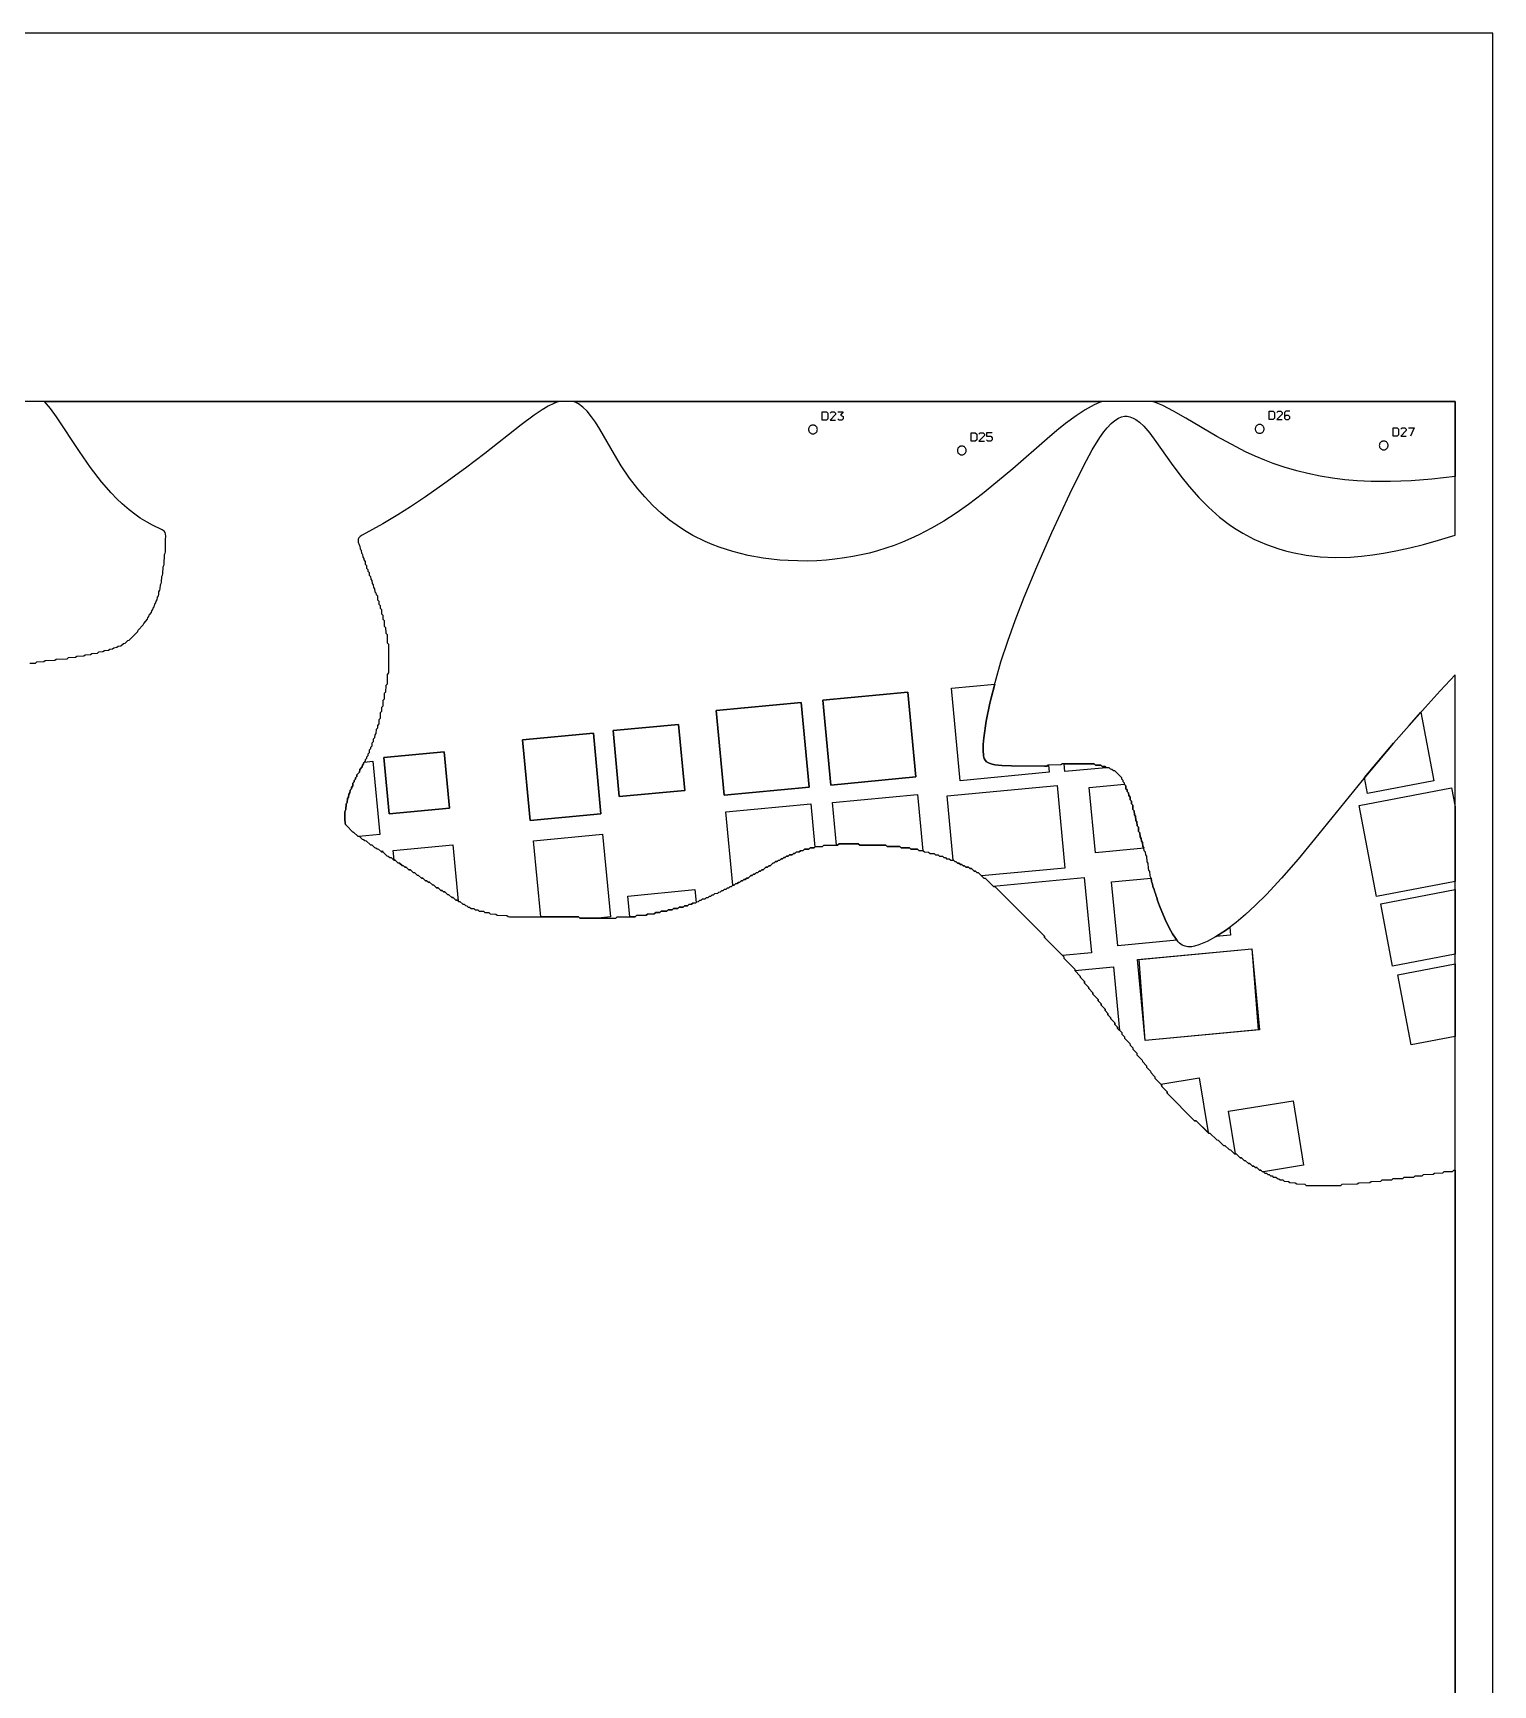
# Model space of a CAD drawing. Header units: millimetres. Extents: x 0 to 1219, y 0 to 1240.
# Drawn here: x 690 to 1219, y 620 to 1219 of the extents above; entities that cross this region are included whole.
import ezdxf

# ---------------------------------------------------------------- set-up
doc = ezdxf.new("R2010")
doc.units = ezdxf.units.MM
for name, color, linetype in [('CUT_DOWEL_3.2', 2, 'Continuous'), ('CUT_OUTER', 1, 'Continuous'), ('CUT_SOCKET_BLDG', 4, 'Continuous'), ('ENGRAVE_BLDG_BOX', 5, 'Continuous'), ('ENGRAVE_BLDG_FOOTPRINT', 8, 'Continuous'), ('ENGRAVE_NEXT', 3, 'Continuous'), ('ENGRAVE_TEXT', 2, 'Continuous'), ('SHEET_EDGE', 7, 'Continuous')]:
    doc.layers.add(name, color=color, linetype=linetype)

msp = doc.modelspace()

# ---------------------------------------------------------------- linework, layer by layer
at = {"layer": 'CUT_DOWEL_3.2'}
for points in [[(974.13, 1075.36), (974.12, 1075.57), (974.08, 1075.78), (974.01, 1075.97), (973.92, 1076.16), (973.8, 1076.34), (973.67, 1076.49), (973.51, 1076.63), (973.33, 1076.75), (973.15, 1076.84), (972.95, 1076.91), (972.74, 1076.95), (972.53, 1076.96), (972.33, 1076.95), (972.12, 1076.91), (971.92, 1076.84), (971.73, 1076.75), (971.56, 1076.63), (971.4, 1076.49), (971.27, 1076.34), (971.15, 1076.16), (971.06, 1075.97), (970.99, 1075.78), (970.95, 1075.57), (970.93, 1075.36), (970.95, 1075.15), (970.99, 1074.95), (971.06, 1074.75), (971.15, 1074.56), (971.27, 1074.39), (971.4, 1074.23), (971.56, 1074.09), (971.73, 1073.98), (971.92, 1073.88), (972.12, 1073.82), (972.33, 1073.78), (972.53, 1073.76), (972.74, 1073.78), (972.95, 1073.82), (973.15, 1073.88), (973.33, 1073.98), (973.51, 1074.09), (973.67, 1074.23), (973.8, 1074.39), (973.92, 1074.56), (974.01, 1074.75), (974.08, 1074.95), (974.12, 1075.15), (974.13, 1075.36)], [(1136.17, 1075.56), (1136.16, 1075.77), (1136.12, 1075.98), (1136.05, 1076.18), (1135.96, 1076.36), (1135.84, 1076.54), (1135.71, 1076.69), (1135.55, 1076.83), (1135.37, 1076.95), (1135.19, 1077.04), (1134.99, 1077.11), (1134.78, 1077.15), (1134.57, 1077.16), (1134.37, 1077.15), (1134.16, 1077.11), (1133.96, 1077.04), (1133.77, 1076.95), (1133.6, 1076.83), (1133.44, 1076.69), (1133.3, 1076.54), (1133.19, 1076.36), (1133.1, 1076.18), (1133.03, 1075.98), (1132.99, 1075.77), (1132.97, 1075.56), (1132.99, 1075.35), (1133.03, 1075.15), (1133.1, 1074.95), (1133.19, 1074.76), (1133.3, 1074.59), (1133.44, 1074.43), (1133.6, 1074.29), (1133.77, 1074.18), (1133.96, 1074.08), (1134.16, 1074.02), (1134.37, 1073.98), (1134.57, 1073.96), (1134.78, 1073.98), (1134.99, 1074.02), (1135.19, 1074.08), (1135.37, 1074.18), (1135.55, 1074.29), (1135.71, 1074.43), (1135.84, 1074.59), (1135.96, 1074.76), (1136.05, 1074.95), (1136.12, 1075.15), (1136.16, 1075.35), (1136.17, 1075.56)], [(1028.13, 1067.73), (1028.12, 1067.94), (1028.08, 1068.15), (1028.01, 1068.34), (1027.92, 1068.53), (1027.8, 1068.71), (1027.67, 1068.86), (1027.51, 1069), (1027.33, 1069.12), (1027.15, 1069.21), (1026.95, 1069.28), (1026.74, 1069.32), (1026.53, 1069.33), (1026.33, 1069.32), (1026.12, 1069.28), (1025.92, 1069.21), (1025.73, 1069.12), (1025.56, 1069), (1025.4, 1068.86), (1025.27, 1068.71), (1025.15, 1068.53), (1025.06, 1068.34), (1024.99, 1068.15), (1024.95, 1067.94), (1024.93, 1067.73), (1024.95, 1067.52), (1024.99, 1067.32), (1025.06, 1067.12), (1025.15, 1066.93), (1025.27, 1066.76), (1025.4, 1066.6), (1025.56, 1066.46), (1025.73, 1066.35), (1025.92, 1066.25), (1026.12, 1066.19), (1026.33, 1066.15), (1026.53, 1066.13), (1026.74, 1066.15), (1026.95, 1066.19), (1027.15, 1066.25), (1027.33, 1066.35), (1027.51, 1066.46), (1027.67, 1066.6), (1027.8, 1066.76), (1027.92, 1066.93), (1028.01, 1067.12), (1028.08, 1067.32), (1028.12, 1067.52), (1028.13, 1067.73)], [(1181.17, 1069.56), (1181.16, 1069.77), (1181.12, 1069.98), (1181.05, 1070.18), (1180.96, 1070.36), (1180.84, 1070.54), (1180.71, 1070.69), (1180.55, 1070.83), (1180.37, 1070.95), (1180.19, 1071.04), (1179.99, 1071.11), (1179.78, 1071.15), (1179.57, 1071.16), (1179.37, 1071.15), (1179.16, 1071.11), (1178.96, 1071.04), (1178.77, 1070.95), (1178.6, 1070.83), (1178.44, 1070.69), (1178.3, 1070.54), (1178.19, 1070.36), (1178.1, 1070.18), (1178.03, 1069.98), (1177.99, 1069.77), (1177.97, 1069.56), (1177.99, 1069.35), (1178.03, 1069.15), (1178.1, 1068.95), (1178.19, 1068.76), (1178.3, 1068.59), (1178.44, 1068.43), (1178.6, 1068.29), (1178.77, 1068.18), (1178.96, 1068.08), (1179.16, 1068.02), (1179.37, 1067.98), (1179.57, 1067.96), (1179.78, 1067.98), (1179.99, 1068.02), (1180.19, 1068.08), (1180.37, 1068.18), (1180.55, 1068.29), (1180.71, 1068.43), (1180.84, 1068.59), (1180.96, 1068.76), (1181.05, 1068.95), (1181.12, 1069.15), (1181.16, 1069.35), (1181.17, 1069.56)]]:
    msp.add_lwpolyline(points, close=True, dxfattribs=at)
at = {"layer": 'CUT_OUTER'}
msp.add_lwpolyline([(1205.5, 6), (1205.5, 986.34), (1200.03, 980.5), (1194.56, 974.5), (1188.78, 968), (1183.13, 961.5), (1171.78, 948), (1154.5, 926.69), (1148.5, 919.43), (1142.5, 912.5), (1137, 906.59), (1133, 902.63), (1129.5, 899.42), (1126, 896.49), (1122.5, 893.85), (1118.5, 891.22), (1115.5, 889.58), (1112.5, 888.31), (1111, 887.88), (1110, 887.69), (1108.5, 887.64), (1107.5, 887.83), (1106.5, 888.25), (1105.5, 888.99), (1105, 889.48), (1104, 890.73), (1103, 892.3), (1101.73, 894.5), (1100.28, 897.5), (1098.2, 902.5), (1097.5, 904.5), (1097.32, 905.5), (1097.07, 906), (1096.81, 907), (1096.55, 907.5), (1096.29, 908.5), (1095.87, 909.5), (1095.75, 910.5), (1095.48, 911), (1095.33, 911.5), (1095.22, 912.5), (1094.93, 913), (1094.8, 913.5), (1094.69, 915), (1094.37, 915.5), (1094.26, 916), (1094.15, 918), (1093.79, 918.5), (1093.62, 920.5), (1093.24, 921), (1093.13, 922), (1092.73, 922.5), (1092.62, 923.5), (1092.23, 924), (1092.1, 925.5), (1091.7, 926), (1091.6, 927), (1091.2, 927.5), (1091.09, 929), (1090.68, 929.5), (1090.58, 931), (1090.16, 931.5), (1090.07, 933), (1089.64, 933.5), (1089.57, 935), (1089.13, 935.5), (1089.06, 937), (1088.62, 937.5), (1088.55, 939), (1088.1, 939.5), (1088.05, 940.5), (1087.59, 941), (1087.55, 942), (1087.08, 942.5), (1087.04, 943.5), (1086.57, 944), (1086.5, 944.58), (1086.08, 945), (1086.04, 946), (1085.56, 946.5), (1085.5, 947.06), (1085.06, 947.5), (1085.03, 948), (1084.55, 948.5), (1084.53, 949), (1082.04, 951.5), (1081.5, 951.55), (1081, 952.03), (1080.5, 952.05), (1080, 952.53), (1079, 952.56), (1078.5, 953.03), (1077.5, 953.06), (1077, 953.53), (1075, 953.57), (1074.5, 954.04), (1063, 954.07), (1062.5, 953.65), (1058, 953.6), (1057.79, 953.5), (1057.5, 953.22), (1056.5, 953.15), (1044.5, 953.31), (1041, 953.47), (1038.5, 953.73), (1037.5, 953.92), (1036.5, 954.23), (1035.5, 954.8), (1035, 955.34), (1034.65, 956), (1034.38, 957), (1034.23, 959), (1034.3, 961), (1034.53, 963.5), (1035.42, 969.5), (1036.73, 976), (1038.59, 983.5), (1040.75, 991), (1043.18, 998.5), (1045.85, 1006), (1049.14, 1014.5), (1053.71, 1025.5), (1059.23, 1038), (1065.71, 1052), (1070.62, 1062), (1073.86, 1068), (1076.64, 1072.5), (1078.06, 1074.5), (1079.27, 1076), (1080.68, 1077.5), (1082, 1078.63), (1083.39, 1079.5), (1084.5, 1079.95), (1085.5, 1080.16), (1086.5, 1080.17), (1087.5, 1079.98), (1088.73, 1079.5), (1089.61, 1079), (1090.95, 1078), (1092.53, 1076.5), (1094.68, 1074), (1096.93, 1071), (1102.5, 1063.13), (1106, 1058.39), (1109, 1054.63), (1112.5, 1050.65), (1116, 1047.12), (1120, 1043.59), (1124, 1040.56), (1126, 1039.22), (1128.5, 1037.69), (1132.5, 1035.57), (1137, 1033.59), (1141.5, 1032.02), (1144, 1031.31), (1146.5, 1030.7), (1151.5, 1029.77), (1156.5, 1029.2), (1162, 1028.96), (1167.5, 1029.08), (1171.5, 1029.37), (1175.5, 1029.83), (1179.5, 1030.44), (1184, 1031.29), (1189, 1032.4), (1194, 1033.66), (1199.5, 1035.18), (1205.5, 1036.95), (1205.5, 1085.5), (57.42, 1085.5)], dxfattribs=at)
at = {"layer": 'CUT_SOCKET_BLDG'}
for points in [[(979.08, 946.35), (1009.91, 949.27), (1007, 980.01), (976.17, 977.09), (979.08, 946.35)], [(971.21, 945.61), (968.31, 976.34), (937.48, 973.43), (940.39, 942.69), (971.21, 945.61)], [(867.15, 962.7), (869.92, 933.43), (895.65, 935.86), (892.88, 965.13), (867.15, 962.7)], [(923.82, 968.35), (900.02, 966.1), (902.29, 942.14), (926.09, 944.39), (923.82, 968.35)], [(818.85, 935.84), (840.68, 937.9), (838.74, 958.45), (816.9, 956.38), (818.85, 935.84)]]:
    msp.add_lwpolyline(points, close=True, dxfattribs=at)
at = {"layer": 'ENGRAVE_BLDG_BOX'}
for points in [[(976.17, 977.09), (1007, 980.01), (1009.91, 949.27), (979.08, 946.35), (976.17, 977.09)], [(1058.2, 950.97), (1025.92, 947.91), (1022.74, 981.5), (1038.46, 982.98), (1036.73, 976), (1035.42, 969.5), (1034.53, 963.5), (1034.3, 961), (1034.23, 959), (1034.38, 957), (1034.65, 956), (1035, 955.34), (1035.5, 954.8), (1036.5, 954.23), (1037.5, 953.92), (1038.5, 953.73), (1041, 953.47), (1044.5, 953.31), (1056.5, 953.15), (1057.5, 953.22), (1057.79, 953.5), (1057.95, 953.57), (1058.2, 950.97)], [(940.39, 942.69), (937.48, 973.43), (968.31, 976.34), (971.21, 945.61), (940.39, 942.69)], [(1197.75, 947.84), (1173.75, 943.27), (1172.65, 949.04), (1183.13, 961.5), (1188.78, 968), (1193.01, 972.76), (1197.75, 947.84)], [(892.88, 965.13), (895.65, 935.86), (869.92, 933.43), (867.15, 962.7), (892.88, 965.13)], [(926.09, 944.39), (902.29, 942.14), (900.02, 966.1), (923.82, 968.35), (926.09, 944.39)], [(812.87, 954.97), (815.39, 928.41), (807.77, 927.69), (807.5, 927.75), (806, 929.18), (805.5, 929.32), (803.4, 931.5), (803.03, 932), (802.86, 932.5), (802.74, 934), (802.73, 936.5), (802.81, 937), (803, 937.19), (803.14, 937.5), (803.26, 939.5), (803.5, 939.75), (803.62, 940), (803.73, 941.5), (804.11, 942), (804.2, 943), (804.6, 943.5), (804.69, 944.5), (805.11, 945), (805.16, 945.5), (805.59, 946), (805.67, 947), (806.09, 947.5), (806.15, 948), (806.59, 948.5), (806.64, 949), (807.08, 949.5), (807.14, 950), (808.06, 951), (808.13, 952), (809.06, 953), (809.1, 953.5), (809.56, 954), (809.59, 954.5), (809.76, 954.68), (812.87, 954.97)], [(816.9, 956.38), (838.74, 958.45), (840.68, 937.9), (818.85, 935.84), (816.9, 956.38)], [(1063.89, 951.22), (1063.62, 954.07), (1074.5, 954.04), (1075, 953.57), (1077, 953.53), (1077.5, 953.06), (1078.5, 953.03), (1078.92, 952.64), (1063.89, 951.22)], [(979.68, 940.05), (1010.5, 942.97), (1012.44, 922.53), (1011, 922.55), (1010.5, 923.03), (1008, 923.06), (1007.5, 923.53), (1004.5, 923.56), (1004, 924.03), (999.5, 924.06), (999, 924.53), (989.5, 924.56), (989, 925.03), (985.5, 925.04), (982, 925.03), (981.5, 924.56), (981.14, 924.56), (979.68, 940.05)], [(1021.2, 942.45), (1061.07, 946.23), (1063.91, 916.21), (1033.7, 913.35), (1032.54, 914.5), (1032, 914.55), (1031.5, 915.04), (1031, 915.06), (1030, 916.03), (1029.5, 916.05), (1029, 916.53), (1028, 916.56), (1027.56, 917), (1027, 917.06), (1026.5, 917.54), (1026, 917.55), (1025.5, 918.03), (1025, 918.05), (1024.5, 918.53), (1024, 918.55), (1023.5, 919.03), (1023.42, 919.03), (1021.2, 942.45)], [(1075.01, 921.79), (1072.77, 945.44), (1085.54, 946.65), (1085.56, 946.5), (1086.04, 946), (1086.08, 945), (1086.5, 944.58), (1086.57, 944), (1087.04, 943.5), (1087.08, 942.5), (1087.55, 942), (1087.59, 941), (1088.05, 940.5), (1088.1, 939.5), (1088.55, 939), (1088.62, 937.5), (1089.06, 937), (1089.13, 935.5), (1089.57, 935), (1089.64, 933.5), (1090.07, 933), (1090.16, 931.5), (1090.58, 931), (1090.68, 929.5), (1091.09, 929), (1091.2, 927.5), (1091.6, 927), (1091.7, 926), (1092.1, 925.5), (1092.23, 924), (1092.62, 923.5), (1092.63, 923.46), (1075.01, 921.79)], [(1176.99, 905.86), (1170.7, 938.93), (1204.19, 945.3), (1205.5, 938.43), (1205.5, 911.29), (1176.99, 905.86)], [(940.97, 936.58), (971.79, 939.49), (973.28, 923.82), (973, 923.56), (971.5, 923.53), (971, 923.06), (969.5, 923.03), (969, 922.56), (968, 922.53), (967.5, 922.06), (966.5, 922.03), (966, 921.56), (965.44, 921.5), (965, 921.06), (964, 921.03), (963.5, 920.56), (963, 920.54), (962.5, 920.06), (962, 920.04), (961.5, 919.56), (961, 919.54), (960.5, 919.06), (959.94, 919), (959.5, 918.56), (959, 918.54), (958.5, 918.06), (958, 918.04), (957, 917.07), (956.5, 917.04), (956, 916.56), (955.5, 916.54), (954.5, 915.57), (954, 915.54), (953.5, 915.07), (953, 915.04), (952.5, 914.56), (952, 914.54), (951.5, 914.06), (951, 914.04), (950.5, 913.56), (950, 913.54), (949, 912.57), (948.5, 912.54), (948, 912.07), (947.5, 912.04), (947, 911.57), (946.5, 911.54), (946, 911.07), (945.5, 911.04), (945, 910.57), (944.5, 910.54), (944, 910.07), (943.5, 910.04), (943.48, 910.02), (940.97, 936.58)], [(820.3, 922.6), (841.94, 924.65), (843.87, 904.2), (843.5, 904.56), (843, 904.59), (842.07, 905.5), (841.5, 905.59), (840.5, 906.55), (840, 906.58), (839, 907.55), (838.5, 907.58), (838, 908.05), (837.5, 908.09), (836.57, 909), (836, 909.09), (835, 910.05), (834.5, 910.09), (833.5, 911.05), (833, 911.08), (832.5, 911.55), (832, 911.59), (831, 912.55), (830.5, 912.59), (829.5, 913.55), (829, 913.59), (828.07, 914.5), (827.5, 914.59), (826.5, 915.56), (826, 915.6), (825, 916.56), (824.5, 916.59), (824, 917.06), (823.5, 917.11), (822.58, 918), (822, 918.11), (821, 919.07), (820.63, 919.1), (820.3, 922.6)], [(871.17, 926.14), (896.21, 928.51), (899.05, 898.48), (894.72, 898.07), (888, 898.07), (887.5, 898.53), (873.78, 898.55), (871.17, 926.14)], [(816.39, 922.43), (816.42, 922.09), (816, 922.13), (815.75, 922.37), (816.39, 922.43)], [(1070.97, 912.75), (1073.55, 885.46), (1063.08, 884.47), (1056.57, 891), (1056.5, 891.55), (1038.55, 909.5), (1038, 909.57), (1037.94, 909.62), (1070.97, 912.75)], [(1083.09, 887.99), (1080.89, 911.21), (1095.18, 912.57), (1095.22, 912.5), (1095.33, 911.5), (1095.48, 911), (1095.75, 910.5), (1095.87, 909.5), (1096.29, 908.5), (1096.55, 907.5), (1096.81, 907), (1097.07, 906), (1097.32, 905.5), (1097.5, 904.5), (1098.2, 902.5), (1100.28, 897.5), (1101.73, 894.5), (1103, 892.3), (1104, 890.73), (1104.57, 890.02), (1083.09, 887.99)], [(905.39, 906.08), (929.71, 908.38), (930.15, 903.73), (930, 903.58), (929, 903.54), (928.5, 903.07), (927.5, 903.04), (927, 902.57), (926, 902.54), (925.5, 902.07), (924, 902.04), (923.5, 901.57), (922, 901.54), (921.5, 901.07), (920, 901.04), (919.5, 900.57), (917.5, 900.53), (917, 900.07), (915.5, 900.04), (915, 899.57), (912.5, 899.53), (912, 899.07), (908.5, 899.03), (908, 898.57), (906.11, 898.56), (905.39, 906.08)], [(1182.8, 880.64), (1178.49, 903.29), (1205.5, 908.43), (1205.5, 884.96), (1182.8, 880.64)], [(1124.02, 891.86), (1118.7, 891.36), (1122.5, 893.85), (1123.74, 894.78), (1124.02, 891.86)], [(1090.3, 883.03), (1131.74, 886.95), (1134.53, 857.52), (1093.08, 853.6), (1090.3, 883.03)], [(1189.48, 852.08), (1184.64, 877.52), (1205.5, 881.49), (1205.5, 855.13), (1189.48, 852.08)], [(1081.57, 880.41), (1083.76, 857.28), (1083.05, 858), (1083.03, 858.5), (1082.05, 859.5), (1082, 860.04), (1080.56, 861.5), (1080.53, 862), (1079.55, 863), (1079.53, 863.5), (1078.55, 864.5), (1078.53, 865), (1077.06, 866.5), (1077.03, 867), (1076.05, 868), (1076.03, 868.5), (1074.06, 870.5), (1074.03, 871), (1072.56, 872.5), (1072.53, 873), (1071.06, 874.5), (1071.03, 875), (1069.56, 876.5), (1069.5, 877.05), (1067.56, 879), (1067.55, 879.09), (1081.57, 880.41)], [(1112.6, 840.12), (1115.84, 820.22), (1111.54, 824.5), (1111, 824.55), (1101.05, 834.5), (1101.03, 835), (1099.05, 837), (1099, 837.54), (1098.69, 837.85), (1112.6, 840.12)], [(1123.25, 827.98), (1146.67, 831.79), (1150.47, 808.38), (1136.01, 806.03), (1136, 806.05), (1135.5, 806.07), (1135, 806.55), (1134.5, 806.58), (1133.5, 807.54), (1133, 807.57), (1132.5, 808.04), (1132, 808.07), (1131.05, 809), (1130.5, 809.07), (1129.5, 810.04), (1129, 810.07), (1128, 811.04), (1127.5, 811.07), (1126.05, 812.5), (1125.76, 812.53), (1123.25, 827.98)]]:
    msp.add_lwpolyline(points, close=True, dxfattribs=at)
at = {"layer": 'ENGRAVE_BLDG_FOOTPRINT'}
for points in [[(1007, 980.01), (1009.91, 949.27), (979.08, 946.35), (976.17, 977.09), (1007, 980.01)], [(1058.2, 950.97), (1025.92, 947.91), (1022.74, 981.5), (1038.46, 982.98), (1036.73, 976), (1035.42, 969.5), (1034.53, 963.5), (1034.3, 961), (1034.23, 959), (1034.38, 957), (1034.65, 956), (1035, 955.34), (1035.5, 954.8), (1036.5, 954.23), (1037.5, 953.92), (1038.5, 953.73), (1041, 953.47), (1044.5, 953.31), (1056.5, 953.15), (1057.5, 953.22), (1057.79, 953.5), (1057.95, 953.57), (1058.2, 950.97)], [(968.31, 976.34), (971.21, 945.61), (940.39, 942.69), (937.48, 973.43), (968.31, 976.34)], [(1197.75, 947.84), (1173.75, 943.27), (1172.65, 949.04), (1183.13, 961.5), (1188.78, 968), (1193.01, 972.76), (1197.75, 947.84)], [(892.88, 965.13), (895.65, 935.86), (869.92, 933.43), (867.15, 962.7), (892.88, 965.13)], [(923.82, 968.35), (926.09, 944.39), (902.29, 942.14), (900.02, 966.1), (923.82, 968.35)], [(812.87, 954.97), (815.39, 928.41), (807.77, 927.69), (807.5, 927.75), (806, 929.18), (805.5, 929.32), (803.4, 931.5), (803.03, 932), (802.86, 932.5), (802.74, 934), (802.73, 936.5), (802.81, 937), (803, 937.19), (803.14, 937.5), (803.26, 939.5), (803.5, 939.75), (803.62, 940), (803.73, 941.5), (804.11, 942), (804.2, 943), (804.6, 943.5), (804.69, 944.5), (805.11, 945), (805.16, 945.5), (805.59, 946), (805.67, 947), (806.09, 947.5), (806.15, 948), (806.59, 948.5), (806.64, 949), (807.08, 949.5), (807.14, 950), (808.06, 951), (808.13, 952), (809.06, 953), (809.1, 953.5), (809.56, 954), (809.59, 954.5), (809.76, 954.68), (812.87, 954.97)], [(840.68, 937.9), (818.85, 935.84), (816.9, 956.38), (838.74, 958.45), (840.68, 937.9)], [(1063.89, 951.22), (1063.62, 954.07), (1074.5, 954.04), (1075, 953.57), (1077, 953.53), (1077.5, 953.06), (1078.5, 953.03), (1078.92, 952.64), (1063.89, 951.22)], [(979.68, 940.05), (1010.5, 942.97), (1012.44, 922.53), (1011, 922.55), (1010.5, 923.03), (1008, 923.06), (1007.5, 923.53), (1004.5, 923.56), (1004, 924.03), (999.5, 924.06), (999, 924.53), (989.5, 924.56), (989, 925.03), (985.5, 925.04), (982, 925.03), (981.5, 924.56), (981.14, 924.56), (979.68, 940.05)], [(1021.2, 942.45), (1061.07, 946.23), (1063.91, 916.21), (1033.7, 913.35), (1032.54, 914.5), (1032, 914.55), (1031.5, 915.04), (1031, 915.06), (1030, 916.03), (1029.5, 916.05), (1029, 916.53), (1028, 916.56), (1027.56, 917), (1027, 917.06), (1026.5, 917.54), (1026, 917.55), (1025.5, 918.03), (1025, 918.05), (1024.5, 918.53), (1024, 918.55), (1023.5, 919.03), (1023.42, 919.03), (1021.2, 942.45)], [(1075.01, 921.79), (1072.77, 945.44), (1085.54, 946.65), (1085.56, 946.5), (1086.04, 946), (1086.08, 945), (1086.5, 944.58), (1086.57, 944), (1087.04, 943.5), (1087.08, 942.5), (1087.55, 942), (1087.59, 941), (1088.05, 940.5), (1088.1, 939.5), (1088.55, 939), (1088.62, 937.5), (1089.06, 937), (1089.13, 935.5), (1089.57, 935), (1089.64, 933.5), (1090.07, 933), (1090.16, 931.5), (1090.58, 931), (1090.68, 929.5), (1091.09, 929), (1091.2, 927.5), (1091.6, 927), (1091.7, 926), (1092.1, 925.5), (1092.23, 924), (1092.62, 923.5), (1092.63, 923.46), (1075.01, 921.79)], [(1205.5, 938.43), (1205.5, 911.29), (1176.99, 905.86), (1170.7, 938.93), (1204.19, 945.3), (1205.5, 938.43)], [(940.97, 936.58), (971.79, 939.49), (973.28, 923.82), (973, 923.56), (971.5, 923.53), (971, 923.06), (969.5, 923.03), (969, 922.56), (968, 922.53), (967.5, 922.06), (966.5, 922.03), (966, 921.56), (965.44, 921.5), (965, 921.06), (964, 921.03), (963.5, 920.56), (963, 920.54), (962.5, 920.06), (962, 920.04), (961.5, 919.56), (961, 919.54), (960.5, 919.06), (959.94, 919), (959.5, 918.56), (959, 918.54), (958.5, 918.06), (958, 918.04), (957, 917.07), (956.5, 917.04), (956, 916.56), (955.5, 916.54), (954.5, 915.57), (954, 915.54), (953.5, 915.07), (953, 915.04), (952.5, 914.56), (952, 914.54), (951.5, 914.06), (951, 914.04), (950.5, 913.56), (950, 913.54), (949, 912.57), (948.5, 912.54), (948, 912.07), (947.5, 912.04), (947, 911.57), (946.5, 911.54), (946, 911.07), (945.5, 911.04), (945, 910.57), (944.5, 910.54), (944, 910.07), (943.5, 910.04), (943.48, 910.02), (940.97, 936.58)], [(843.87, 904.2), (843.5, 904.56), (843, 904.59), (842.07, 905.5), (841.5, 905.59), (840.5, 906.55), (840, 906.58), (839, 907.55), (838.5, 907.58), (838, 908.05), (837.5, 908.09), (836.57, 909), (836, 909.09), (835, 910.05), (834.5, 910.09), (833.5, 911.05), (833, 911.08), (832.5, 911.55), (832, 911.59), (831, 912.55), (830.5, 912.59), (829.5, 913.55), (829, 913.59), (828.07, 914.5), (827.5, 914.59), (826.5, 915.56), (826, 915.6), (825, 916.56), (824.5, 916.59), (824, 917.06), (823.5, 917.11), (822.58, 918), (822, 918.11), (821, 919.07), (820.63, 919.1), (820.3, 922.6), (841.94, 924.65), (843.87, 904.2)], [(871.17, 926.14), (896.21, 928.51), (899.05, 898.48), (894.72, 898.07), (888, 898.07), (887.5, 898.53), (873.78, 898.55), (871.17, 926.14)], [(816.39, 922.43), (816.42, 922.09), (816, 922.13), (815.75, 922.37), (816.39, 922.43)], [(1070.97, 912.75), (1073.55, 885.46), (1063.08, 884.47), (1056.57, 891), (1056.5, 891.55), (1038.55, 909.5), (1038, 909.57), (1037.94, 909.62), (1070.97, 912.75)], [(1083.09, 887.99), (1080.89, 911.21), (1095.18, 912.57), (1095.22, 912.5), (1095.33, 911.5), (1095.48, 911), (1095.75, 910.5), (1095.87, 909.5), (1096.29, 908.5), (1096.55, 907.5), (1096.81, 907), (1097.07, 906), (1097.32, 905.5), (1097.5, 904.5), (1098.2, 902.5), (1100.28, 897.5), (1101.73, 894.5), (1103, 892.3), (1104, 890.73), (1104.57, 890.02), (1083.09, 887.99)], [(905.39, 906.08), (929.71, 908.38), (930.15, 903.73), (930, 903.58), (929, 903.54), (928.5, 903.07), (927.5, 903.04), (927, 902.57), (926, 902.54), (925.5, 902.07), (924, 902.04), (923.5, 901.57), (922, 901.54), (921.5, 901.07), (920, 901.04), (919.5, 900.57), (917.5, 900.53), (917, 900.07), (915.5, 900.04), (915, 899.57), (912.5, 899.53), (912, 899.07), (908.5, 899.03), (908, 898.57), (906.11, 898.56), (905.39, 906.08)], [(1182.8, 880.64), (1178.49, 903.29), (1205.5, 908.43), (1205.5, 884.96), (1182.8, 880.64)], [(1124.02, 891.86), (1118.7, 891.36), (1122.5, 893.85), (1123.74, 894.78), (1124.02, 891.86)], [(1131.74, 886.95), (1134.01, 857.48), (1093.08, 853.6), (1090.81, 883.07), (1131.74, 886.95)], [(1189.48, 852.08), (1184.64, 877.52), (1205.5, 881.49), (1205.5, 855.13), (1189.48, 852.08)], [(1081.57, 880.41), (1083.76, 857.28), (1083.05, 858), (1083.03, 858.5), (1082.05, 859.5), (1082, 860.04), (1080.56, 861.5), (1080.53, 862), (1079.55, 863), (1079.53, 863.5), (1078.55, 864.5), (1078.53, 865), (1077.06, 866.5), (1077.03, 867), (1076.05, 868), (1076.03, 868.5), (1074.06, 870.5), (1074.03, 871), (1072.56, 872.5), (1072.53, 873), (1071.06, 874.5), (1071.03, 875), (1069.56, 876.5), (1069.5, 877.05), (1067.56, 879), (1067.55, 879.09), (1081.57, 880.41)], [(1112.6, 840.12), (1115.84, 820.22), (1111.54, 824.5), (1111, 824.55), (1101.05, 834.5), (1101.03, 835), (1099.05, 837), (1099, 837.54), (1098.69, 837.85), (1112.6, 840.12)], [(1146.67, 831.79), (1150.47, 808.38), (1136.01, 806.03), (1136, 806.05), (1135.5, 806.07), (1135, 806.55), (1134.5, 806.58), (1133.5, 807.54), (1133, 807.57), (1132.5, 808.04), (1132, 808.07), (1131.05, 809), (1130.5, 809.07), (1129.5, 810.04), (1129, 810.07), (1128, 811.04), (1127.5, 811.07), (1126.05, 812.5), (1125.76, 812.53), (1123.25, 827.98), (1146.67, 831.79)]]:
    msp.add_lwpolyline(points, close=True, dxfattribs=at)
at = {"layer": 'ENGRAVE_NEXT'}
msp.add_lwpolyline([(688.5, 990.55), (690.5, 990.6), (691, 991.05), (693.5, 991.11), (694, 991.55), (697.5, 991.63), (698, 992.06), (702, 992.16), (702.5, 992.58), (705, 992.68), (705.5, 993.09), (708, 993.2), (708.5, 993.6), (710.5, 993.72), (711, 994.11), (713, 994.24), (713.5, 994.62), (715, 994.76), (715.5, 995.14), (717, 995.3), (717.5, 995.66), (718.5, 995.81), (719, 996.17), (720, 996.34), (720.5, 996.69), (721.5, 996.91), (722.5, 997.72), (723, 997.87), (724, 998.73), (724.5, 998.9), (726, 1000.32), (727.62, 1002), (727.79, 1002.5), (729.62, 1004.5), (729.79, 1005), (731.11, 1006.5), (731.27, 1007), (731.65, 1007.5), (731.79, 1008), (732.61, 1009), (732.77, 1009.5), (733.13, 1010), (733.27, 1010.5), (733.61, 1011), (733.8, 1012), (734.15, 1012.5), (734.28, 1013), (734.61, 1013.5), (734.8, 1014.5), (735.11, 1015), (735.23, 1015.5), (735.31, 1016.5), (735.62, 1017), (735.73, 1017.5), (735.82, 1019), (736.13, 1019.5), (736.24, 1020), (736.33, 1022), (736.63, 1022.5), (736.73, 1023), (736.82, 1025.5), (737.11, 1026), (737.22, 1026.5), (737.3, 1030), (737.55, 1030.5), (737.67, 1031), (737.66, 1035.5), (737.84, 1036.5), (737.71, 1037.5), (737.52, 1038), (737.15, 1038.5), (736.44, 1039), (733, 1040.62), (731, 1041.67), (728.5, 1043.18), (726.5, 1044.58), (724.5, 1046.14), (722, 1048.32), (720, 1050.25), (718, 1052.35), (714.5, 1056.4), (710.5, 1061.6), (706.5, 1067.32), (698.09, 1080), (695.91, 1083), (693.84, 1085.5), (880.26, 1085.5), (878.5, 1084.84), (876.5, 1083.83), (874.33, 1082.5), (871.42, 1080.5), (866.74, 1077), (853.5, 1066.69), (846.5, 1061.36), (839, 1055.84), (832, 1050.93), (826.5, 1047.26), (822, 1044.41), (816.5, 1041.14), (808.98, 1037), (808.24, 1036.5), (807.77, 1036), (807.57, 1035.5), (807.63, 1034.5), (807.94, 1033.5), (808.2, 1033), (808.32, 1032), (808.5, 1031.82), (808.65, 1031.5), (808.75, 1030.5), (809, 1030.25), (809.12, 1030), (809.22, 1029), (809.61, 1028.5), (809.67, 1028), (810.09, 1027.5), (810.16, 1026.5), (810.58, 1026), (810.65, 1025), (811.08, 1024.5), (811.12, 1024), (811.56, 1023.5), (811.62, 1022.5), (812.06, 1022), (812.11, 1021), (812.56, 1020.5), (812.6, 1019.5), (813.05, 1019), (813.1, 1018), (813.55, 1017.5), (813.59, 1016.5), (814, 1016.09), (814.08, 1015.5), (814.54, 1015), (814.58, 1013.5), (815.04, 1013), (815.07, 1012), (815.54, 1011.5), (815.57, 1010.5), (816.03, 1010), (816.07, 1008.5), (816.53, 1008), (816.56, 1006.5), (817.03, 1006), (817.06, 1004), (817.53, 1003.5), (817.56, 1001.5), (818.03, 1001), (818.06, 998), (818.53, 997.5), (818.53, 987), (818.06, 986.5), (818.03, 983), (817.56, 982.5), (817.53, 980), (817.06, 979.5), (817.03, 977.5), (816.56, 977), (816.53, 975), (816.06, 974.5), (816.03, 973), (815.57, 972.5), (815.53, 970.5), (815.06, 970), (815.03, 968.5), (814.57, 968), (814.54, 967), (814.07, 966.5), (814.03, 965), (813.57, 964.5), (813.54, 963.5), (813.07, 963), (813.04, 962), (812.57, 961.5), (812.54, 960.5), (812.07, 960), (812, 959.42), (811.58, 959), (811.54, 958), (811.08, 957.5), (811.05, 957), (810.58, 956.5), (810.55, 956), (810.09, 955.5), (810.06, 955), (809.59, 954.5), (809.56, 954), (809.1, 953.5), (809.06, 953), (808.13, 952), (808.06, 951), (807.14, 950), (807.08, 949.5), (806.64, 949), (806.59, 948.5), (806.15, 948), (806.09, 947.5), (805.67, 947), (805.59, 946), (805.16, 945.5), (805.11, 945), (804.69, 944.5), (804.6, 943.5), (804.2, 943), (804.11, 942), (803.73, 941.5), (803.62, 940), (803.5, 939.75), (803.26, 939.5), (803.14, 937.5), (803, 937.19), (802.81, 937), (802.73, 936.5), (802.74, 934), (802.86, 932.5), (803.03, 932), (803.4, 931.5), (805.5, 929.32), (806, 929.18), (807.5, 927.75), (808, 927.64), (809, 926.72), (809.5, 926.63), (810, 926.18), (810.5, 926.1), (812, 924.67), (812.5, 924.6), (813.5, 923.66), (814, 923.59), (814.5, 923.14), (815, 923.08), (816, 922.13), (816.5, 922.08), (818, 920.63), (818.5, 920.58), (819, 920.11), (819.5, 920.07), (820.5, 919.11), (821, 919.07), (822, 918.11), (822.58, 918), (823.5, 917.11), (824, 917.06), (824.5, 916.59), (825, 916.56), (826, 915.6), (826.5, 915.56), (827.5, 914.59), (828.07, 914.5), (829, 913.59), (829.5, 913.55), (830.5, 912.59), (831, 912.55), (832, 911.59), (832.5, 911.55), (833, 911.08), (833.5, 911.05), (834.5, 910.09), (835, 910.05), (836, 909.09), (836.57, 909), (837.5, 908.09), (838, 908.05), (838.5, 907.58), (839, 907.55), (840, 906.58), (840.5, 906.55), (841.5, 905.59), (842.07, 905.5), (843, 904.59), (843.5, 904.56), (844, 904.08), (844.5, 904.05), (845.5, 903.1), (846, 903.06), (846.5, 902.59), (847, 902.56), (847.5, 902.09), (848, 902.06), (848.5, 901.6), (849.5, 901.55), (850, 901.1), (851, 901.05), (851.5, 900.6), (853, 900.55), (853.5, 900.09), (855, 900.05), (855.5, 899.59), (857.5, 899.54), (858, 899.09), (861.5, 899.04), (862, 898.59), (862.5, 898.56), (887.5, 898.53), (888, 898.07), (901, 898.07), (901.5, 898.53), (908, 898.57), (908.5, 899.03), (912, 899.07), (912.5, 899.53), (915, 899.57), (915.5, 900.04), (917, 900.07), (917.5, 900.53), (919.5, 900.57), (920, 901.04), (921.5, 901.07), (922, 901.54), (923.5, 901.57), (924, 902.04), (925.5, 902.07), (926, 902.54), (927, 902.57), (927.5, 903.04), (928.5, 903.07), (929, 903.54), (930, 903.58), (930.43, 904), (931, 904.07), (931.5, 904.54), (932, 904.56), (932.5, 905.04), (933.5, 905.07), (933.93, 905.5), (934.5, 905.57), (935, 906.04), (935.5, 906.07), (936, 906.54), (936.5, 906.56), (937, 907.04), (938, 907.07), (938.43, 907.5), (939, 907.57), (939.5, 908.04), (940, 908.07), (940.5, 908.54), (941, 908.57), (941.5, 909.04), (942, 909.07), (942.5, 909.54), (943, 909.57), (943.5, 910.04), (944, 910.07), (944.5, 910.54), (945, 910.57), (945.5, 911.04), (946, 911.07), (946.5, 911.54), (947, 911.57), (947.5, 912.04), (948, 912.07), (948.5, 912.54), (949, 912.57), (950, 913.54), (950.5, 913.56), (951, 914.04), (951.5, 914.06), (952, 914.54), (952.5, 914.56), (953, 915.04), (953.5, 915.07), (954, 915.54), (954.5, 915.57), (955.5, 916.54), (956, 916.56), (956.5, 917.04), (957, 917.07), (958, 918.04), (958.5, 918.06), (959, 918.54), (959.5, 918.56), (959.94, 919), (960.5, 919.06), (961, 919.54), (961.5, 919.56), (962, 920.04), (962.5, 920.06), (963, 920.54), (963.5, 920.56), (964, 921.03), (965, 921.06), (965.44, 921.5), (966, 921.56), (966.5, 922.03), (967.5, 922.06), (968, 922.53), (969, 922.56), (969.5, 923.03), (971, 923.06), (971.5, 923.53), (973, 923.56), (973.5, 924.03), (976, 924.06), (976.5, 924.53), (981.5, 924.56), (982, 925.03), (985.5, 925.04), (989, 925.03), (989.5, 924.56), (999, 924.53), (999.5, 924.06), (1004, 924.03), (1004.5, 923.56), (1007.5, 923.53), (1008, 923.06), (1010.5, 923.03), (1011, 922.55), (1012.5, 922.53), (1013, 922.06), (1014.5, 922.03), (1015, 921.56), (1016.5, 921.53), (1017, 921.05), (1018, 921.03), (1018.5, 920.55), (1019.5, 920.53), (1020, 920.05), (1020.56, 920), (1021, 919.56), (1022, 919.53), (1022.5, 919.06), (1023.5, 919.03), (1024, 918.55), (1024.5, 918.53), (1025, 918.05), (1025.5, 918.03), (1026, 917.55), (1026.5, 917.54), (1027, 917.06), (1027.56, 917), (1028, 916.56), (1029, 916.53), (1029.5, 916.05), (1030, 916.03), (1031, 915.06), (1031.5, 915.04), (1032, 914.55), (1032.54, 914.5), (1034.5, 912.56), (1035.04, 912.5), (1038, 909.57), (1038.55, 909.5), (1056.5, 891.55), (1056.57, 891), (1063.5, 884.05), (1063.57, 883.5), (1067.5, 879.55), (1067.56, 879), (1069.5, 877.05), (1069.56, 876.5), (1071.03, 875), (1071.06, 874.5), (1072.53, 873), (1072.56, 872.5), (1074.03, 871), (1074.06, 870.5), (1076.03, 868.5), (1076.05, 868), (1077.03, 867), (1077.06, 866.5), (1078.53, 865), (1078.55, 864.5), (1079.53, 863.5), (1079.55, 863), (1080.53, 862), (1080.56, 861.5), (1082, 860.04), (1082.05, 859.5), (1083.03, 858.5), (1083.05, 858), (1084.53, 856.5), (1084.55, 856), (1085.53, 855), (1085.55, 854.5), (1087.5, 852.54), (1087.55, 852), (1088.53, 851), (1088.55, 850.5), (1090.03, 849), (1090.05, 848.5), (1092, 846.54), (1092.05, 846), (1093.53, 844.5), (1093.55, 844), (1095.03, 842.5), (1095.05, 842), (1096.53, 840.5), (1096.55, 840), (1099, 837.54), (1099.05, 837), (1101.03, 835), (1101.05, 834.5), (1111, 824.55), (1111.54, 824.5), (1116, 820.06), (1116.54, 820), (1119, 817.56), (1119.54, 817.5), (1121.5, 815.56), (1122, 815.54), (1123.5, 814.06), (1124, 814.04), (1125.5, 812.56), (1126.05, 812.5), (1127.5, 811.07), (1128, 811.04), (1129, 810.07), (1129.5, 810.04), (1130.5, 809.07), (1131.05, 809), (1132, 808.07), (1132.5, 808.04), (1133, 807.57), (1133.5, 807.54), (1134.5, 806.58), (1135, 806.55), (1135.5, 806.07), (1136, 806.05), (1136.5, 805.57), (1137, 805.55), (1137.5, 805.08), (1138, 805.05), (1138.5, 804.58), (1139.08, 804.5), (1139.5, 804.08), (1140.5, 804.04), (1141, 803.58), (1141.59, 803.5), (1142, 803.09), (1143, 803.05), (1143.5, 802.59), (1145, 802.55), (1145.5, 802.09), (1147.5, 802.04), (1148, 801.59), (1151, 801.54), (1151.5, 801.09), (1152, 801.07), (1163.5, 801.06), (1164, 801.09), (1164.5, 801.54), (1170, 801.59), (1170.5, 802.04), (1174.5, 802.09), (1175, 802.54), (1178.5, 802.59), (1179, 803.04), (1182.5, 803.09), (1183, 803.54), (1186.5, 803.59), (1187, 804.05), (1190.5, 804.1), (1191, 804.55), (1193.5, 804.6), (1194, 805.05), (1197.5, 805.11), (1198, 805.55), (1201, 805.62), (1201.5, 806.06), (1204.5, 806.13), (1205, 806.57), (1205.5, 806.57), (1205.5, 6)], dxfattribs=at)
for points in [[(943.5, 1031.02), (938.5, 1032.65), (936, 1033.61), (933.5, 1034.69), (929, 1036.94), (926.5, 1038.38), (924.5, 1039.65), (920.5, 1042.49), (917.5, 1044.95), (914.5, 1047.72), (911.5, 1050.86), (909, 1053.79), (906, 1057.74), (903, 1062.2), (900.5, 1066.3), (895.18, 1075.5), (893.62, 1078), (892.22, 1080), (890.59, 1082), (889.07, 1083.5), (887.5, 1084.66), (886.5, 1085.2), (885.76, 1085.5), (1077.32, 1085.5), (1074.5, 1084.24), (1071.34, 1082.5), (1068, 1080.33), (1064.14, 1077.5), (1061.01, 1075), (1057.44, 1072), (1045, 1061.12), (1039.5, 1056.42), (1034, 1051.96), (1029, 1048.17), (1024.5, 1045.01), (1020, 1042.11), (1015.5, 1039.49), (1011, 1037.14), (1008, 1035.74), (1005, 1034.46), (1002, 1033.3), (999, 1032.26), (996, 1031.34), (993, 1030.53), (990, 1029.82), (987, 1029.23), (984, 1028.73), (980.5, 1028.27), (977.5, 1027.97), (974, 1027.74), (970.5, 1027.63), (967, 1027.64), (963.5, 1027.76), (960.5, 1027.97), (954.5, 1028.66), (949, 1029.65), (943.5, 1031.02)], [(1161, 1057.67), (1156.5, 1058.41), (1152, 1059.34), (1148, 1060.34), (1143.5, 1061.68), (1139.5, 1063.05), (1136.5, 1064.2), (1133, 1065.67), (1129.5, 1067.27), (1126, 1069.01), (1119, 1072.84), (1107.78, 1079.5), (1103.37, 1082), (1099.41, 1084), (1095.82, 1085.5), (1205.5, 1085.5), (1205.5, 1058.31), (1197, 1057.35), (1189.5, 1056.76), (1182, 1056.46), (1175, 1056.5), (1170, 1056.73), (1165.5, 1057.11), (1161, 1057.67)]]:
    msp.add_lwpolyline(points, close=True, dxfattribs=at)
at = {"layer": 'ENGRAVE_TEXT'}
for points in [[(975.93, 1078.76), (975.93, 1081.76), (977.43, 1081.76), (977.93, 1081.26), (977.93, 1079.26), (977.43, 1078.76), (975.93, 1078.76)], [(978.73, 1081.26), (979.23, 1081.76), (980.23, 1081.76), (980.73, 1081.26), (980.73, 1080.76), (978.73, 1078.76), (980.73, 1078.76)], [(981.53, 1081.76), (983.53, 1081.76), (982.53, 1080.51), (983.53, 1080.01), (983.53, 1079.26), (983.03, 1078.76), (982.03, 1078.76), (981.53, 1079.26)], [(1137.97, 1078.96), (1137.97, 1081.96), (1139.47, 1081.96), (1139.97, 1081.46), (1139.97, 1079.46), (1139.47, 1078.96), (1137.97, 1078.96)], [(1140.77, 1081.46), (1141.27, 1081.96), (1142.27, 1081.96), (1142.77, 1081.46), (1142.77, 1080.96), (1140.77, 1078.96), (1142.77, 1078.96)], [(1145.57, 1081.96), (1144.07, 1081.96), (1143.57, 1081.46), (1143.57, 1079.46), (1144.07, 1078.96), (1145.07, 1078.96), (1145.57, 1079.46), (1145.57, 1079.96), (1145.07, 1080.46), (1144.07, 1080.46), (1143.57, 1079.96)], [(1029.93, 1071.13), (1029.93, 1074.13), (1031.43, 1074.13), (1031.93, 1073.63), (1031.93, 1071.63), (1031.43, 1071.13), (1029.93, 1071.13)], [(1032.73, 1073.63), (1033.23, 1074.13), (1034.23, 1074.13), (1034.73, 1073.63), (1034.73, 1073.13), (1032.73, 1071.13), (1034.73, 1071.13)], [(1037.53, 1074.13), (1035.53, 1074.13), (1035.53, 1072.88), (1037.03, 1072.88), (1037.53, 1072.38), (1037.53, 1071.63), (1037.03, 1071.13), (1036.03, 1071.13), (1035.53, 1071.63)], [(1182.97, 1072.96), (1182.97, 1075.96), (1184.47, 1075.96), (1184.97, 1075.46), (1184.97, 1073.46), (1184.47, 1072.96), (1182.97, 1072.96)], [(1185.77, 1075.46), (1186.27, 1075.96), (1187.27, 1075.96), (1187.77, 1075.46), (1187.77, 1074.96), (1185.77, 1072.96), (1187.77, 1072.96)], [(1188.57, 1075.96), (1190.57, 1075.96), (1189.32, 1072.96)]]:
    msp.add_lwpolyline(points, dxfattribs=at)
at = {"layer": 'SHEET_EDGE'}
msp.add_lwpolyline([(0, 0), (1219.2, 0), (1219.2, 1219.2), (0, 1219.2)], close=True, dxfattribs=at)

doc.saveas('drawing.dxf')
